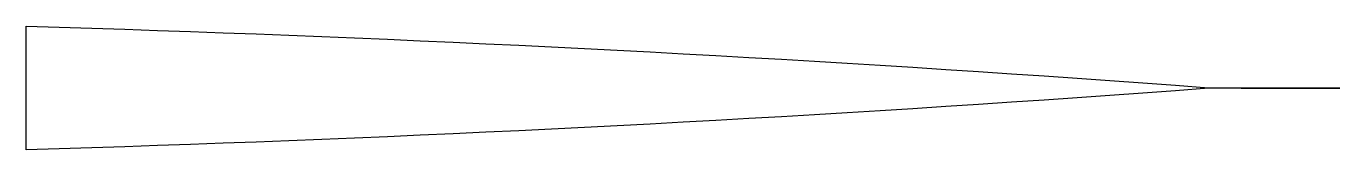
# Model space of a CAD drawing. Header units: metres. Extents: x 143.9 to 210.5, y -3.1 to 3.1.
import ezdxf

# ---------------------------------------------------------------- set-up
doc = ezdxf.new("R2010")
doc.units = ezdxf.units.M

msp = doc.modelspace()

# ---------------------------------------------------------------- linework, layer by layer
msp.add_lwpolyline([(143.911, 3.143), (145.577, 3.093), (147.242, 3.041), (148.908, 2.987), (150.573, 2.93), (152.238, 2.872), (153.904, 2.811), (155.569, 2.749), (157.234, 2.684), (158.9, 2.617), (160.565, 2.548), (162.231, 2.477), (163.896, 2.404), (165.561, 2.329), (167.227, 2.252), (168.892, 2.172), (170.557, 2.09), (172.223, 2.007), (173.888, 1.921), (175.554, 1.833), (177.219, 1.743), (178.884, 1.651), (180.55, 1.557), (182.215, 1.46), (183.88, 1.362), (185.546, 1.261), (187.211, 1.159), (188.876, 1.054), (190.542, 0.947), (192.207, 0.838), (193.873, 0.727), (195.538, 0.614), (197.203, 0.498), (198.869, 0.381), (200.534, 0.261), (202.199, 0.14), (203.865, 0.016), (205.53, 0), (207.196, 0), (208.861, 0), (210.526, 0), (210.526, 0), (208.861, 0), (207.196, 0), (205.53, 0), (203.865, -0.016), (202.199, -0.14), (200.534, -0.261), (198.869, -0.381), (197.203, -0.498), (195.538, -0.614), (193.873, -0.727), (192.207, -0.838), (190.542, -0.947), (188.876, -1.054), (187.211, -1.159), (185.546, -1.261), (183.88, -1.362), (182.215, -1.46), (180.55, -1.557), (178.884, -1.651), (177.219, -1.743), (175.554, -1.833), (173.888, -1.921), (172.223, -2.007), (170.557, -2.09), (168.892, -2.172), (167.227, -2.252), (165.561, -2.329), (163.896, -2.404), (162.231, -2.477), (160.565, -2.548), (158.9, -2.617), (157.234, -2.684), (155.569, -2.749), (153.904, -2.811), (152.238, -2.872), (150.573, -2.93), (148.908, -2.987), (147.242, -3.041), (145.577, -3.093), (143.911, -3.143)], close=True)

doc.saveas('drawing.dxf')
